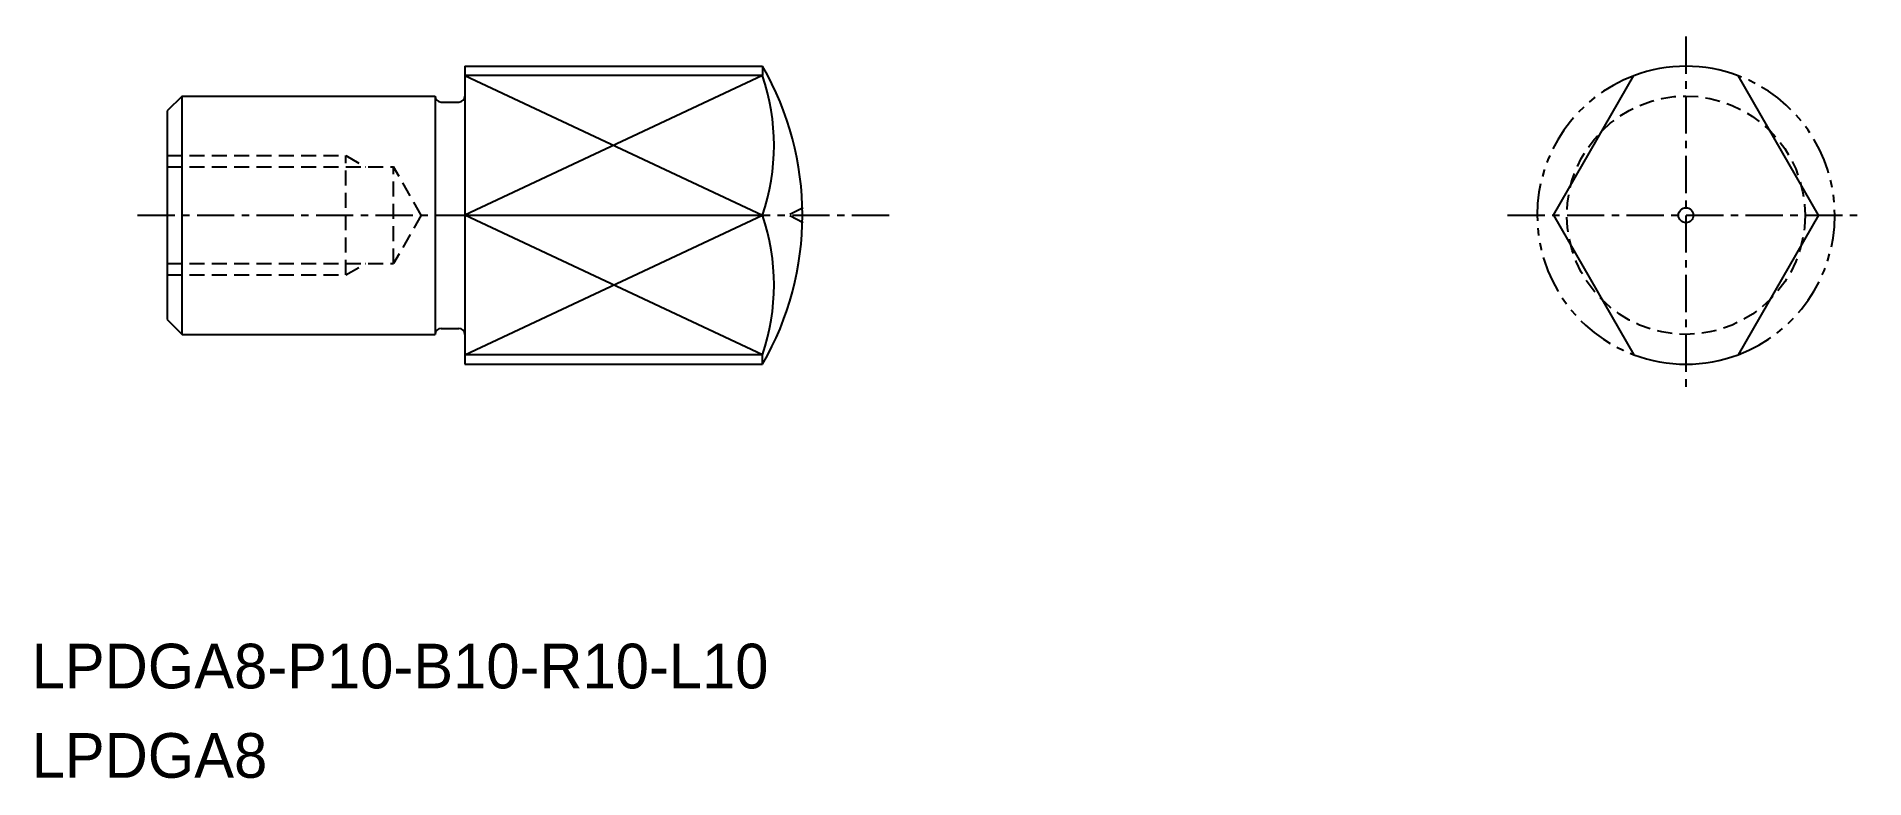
# Model space of a CAD drawing. Extents: x -1574 to -1512.6, y -447.6 to -422.7.
import ezdxf

# ---------------------------------------------------------------- set-up
doc = ezdxf.new("R2010")
doc.units = 0
for name, pattern in [('CENTER', [2, 1.25, -0.25, 0.25, -0.25]), ('DASHED', [0.75, 0.5, -0.25]), ('PHANTOM', [2.5, 1.25, -0.25, 0.25, -0.25, 0.25, -0.25])]:
    doc.linetypes.add(name, pattern=pattern)
doc.layers.get('0').update_dxf_attribs({"linetype": 'CONTINUOUS'})
doc.layers.add('CENTER', color=1, linetype='CENTER')

msp = doc.modelspace()

# ---------------------------------------------------------------- linework, layer by layer
at = {"color": 7, "linetype": 'CONTINUOUS'}
for p, q in [((-1559.597, -423.698), (-1549.597, -423.698)), ((-1559.597, -423.698), (-1559.597, -433.698)), ((-1523.032, -428.698), (-1520.328, -424.014)), ((-1514.124, -428.698), (-1516.828, -424.014)), ((-1569.097, -424.698), (-1569.597, -425.198)), ((-1569.097, -432.698), (-1569.097, -424.698)), ((-1569.097, -424.698), (-1560.597, -424.698)), ((-1560.597, -424.698), (-1560.597, -432.698)), ((-1560.397, -424.898), (-1559.797, -424.898)), ((-1569.597, -425.198), (-1569.597, -432.198)), ((-1559.597, -428.698), (-1549.597, -428.698)), ((-1523.032, -428.698), (-1520.328, -433.381)), ((-1514.124, -428.698), (-1516.828, -433.381)), ((-1569.597, -432.198), (-1569.097, -432.698)), ((-1569.097, -432.698), (-1560.597, -432.698)), ((-1560.397, -432.498), (-1559.797, -432.498)), ((-1559.597, -433.698), (-1549.597, -433.698))]:
    msp.add_line(p, q, dxfattribs=at)
at = {"linetype": 'CONTINUOUS'}
for p, q in [((-1549.597, -424.014), (-1559.597, -424.014)), ((-1549.597, -423.698), (-1549.597, -424.014)), ((-1549.597, -433.381), (-1559.597, -433.381)), ((-1549.597, -433.698), (-1549.597, -433.381))]:
    msp.add_line(p, q, dxfattribs=at)
at = {"color": 3, "linetype": 'CONTINUOUS'}
for p, q in [((-1549.597, -424.014), (-1559.597, -428.698)), ((-1559.597, -424.014), (-1549.597, -428.698)), ((-1559.597, -433.381), (-1549.597, -428.698)), ((-1549.597, -433.381), (-1559.597, -428.698))]:
    msp.add_line(p, q, dxfattribs=at)
at = {"color": 3, "linetype": 'DASHED'}
for p, q in [((-1569.597, -426.698), (-1563.597, -426.698)), ((-1563.597, -426.698), (-1562.941, -427.077)), ((-1563.597, -430.698), (-1563.597, -426.698)), ((-1569.597, -427.077), (-1561.997, -427.077)), ((-1561.062, -428.698), (-1561.997, -427.077)), ((-1561.997, -430.319), (-1561.997, -427.077)), ((-1548.237, -428.446), (-1548.719, -428.698)), ((-1561.062, -428.698), (-1561.997, -430.319)), ((-1548.237, -428.95), (-1548.719, -428.698)), ((-1569.597, -430.319), (-1561.997, -430.319)), ((-1563.597, -430.698), (-1562.941, -430.319)), ((-1569.597, -430.698), (-1563.597, -430.698))]:
    msp.add_line(p, q, dxfattribs=at)
msp.add_circle((-1518.578, -428.698), 4, dxfattribs=at)
at = {"linetype": 'CONTINUOUS'}
msp.add_circle((-1518.578, -428.698), 0.252, dxfattribs=at)
for centre, radius, start, end in [((-1558.258, -428.698), 10, 330, 30), ((-1556.533, -426.356), 7.32, 341.34173, 18.65827), ((-1518.578, -428.698), 5, 69.51268, 110.48732), ((-1556.533, -431.039), 7.32, 341.34173, 18.65827), ((-1518.578, -428.698), 5, 249.51268, 290.48732)]:
    msp.add_arc(centre, radius, start, end, dxfattribs=at)
at = {"color": 3, "linetype": 'PHANTOM'}
for start, end in [(110.48732, 249.51268), (290.48732, 69.51268)]:
    msp.add_arc((-1518.578, -428.698), 5, start, end, dxfattribs=at)
at = {"color": 7, "linetype": 'CONTINUOUS'}
for centre, start, end in [((-1560.397, -424.698), 180, 270), ((-1559.797, -424.698), 270, 0), ((-1560.397, -432.698), 90, 180), ((-1559.797, -432.698), 0, 90)]:
    msp.add_arc(centre, 0.2, start, end, dxfattribs=at)
msp.add_point((-1569.597, -428.698), dxfattribs=at)
at = {"layer": 'CENTER', "color": 1, "linetype": 'CENTER'}
for p, q in [((-1518.578, -422.703), (-1518.578, -434.693)), ((-1570.597, -428.698), (-1545.187, -428.698)), ((-1524.573, -428.698), (-1512.583, -428.698))]:
    msp.add_line(p, q, dxfattribs=at)

# ---------------------------------------------------------------- texts
for s, p in [('LPDGA8-P10-B10-R10-L10', (-1574.152, -444.58)), ('LPDGA8', (-1574.152, -447.58))]:
    msp.add_text(s, height=1.5).set_placement(p)

doc.saveas('drawing.dxf')
